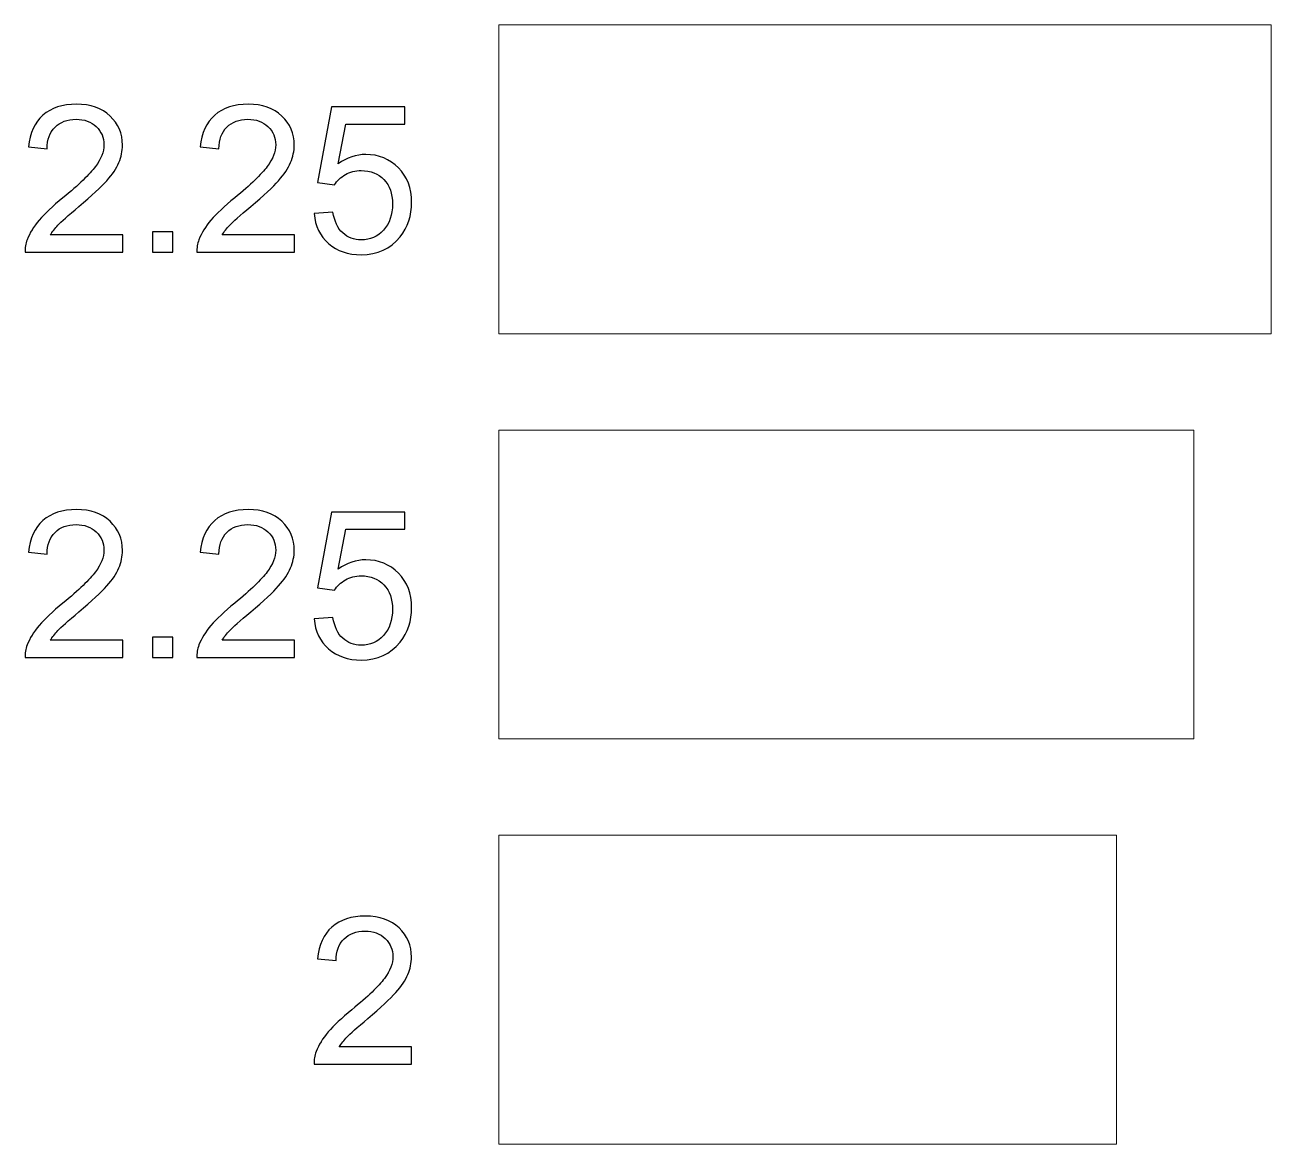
# Model space of a CAD drawing. Header units: millimetres. Extents: x -742 to 1487, y -1115 to 638.
# Drawn here: x -31.5 to 45.3, y -543.5 to -474.4 of the extents above; entities that cross this region are included whole.
import ezdxf

# ---------------------------------------------------------------- set-up
doc = ezdxf.new("R2010")
doc.units = ezdxf.units.MM
doc.layers.add('Layer 1', color=7, linetype='CONTINUOUS')

msp = doc.modelspace()

# ---------------------------------------------------------------- linework, layer by layer
at = {"layer": 'Layer 1', "color": 250, "lineweight": 9}
for points, knots in [([(-2.325, -474.445), (-2.325, -474.445), (-2.325, -493.495), (-2.325, -493.495), (-2.325, -493.495), (-2.325, -493.495), (45.3, -493.495), (45.3, -493.495), (45.3, -493.495), (45.3, -493.495), (45.3, -474.445), (45.3, -474.445), (45.3, -474.445), (45.3, -474.445), (-2.325, -474.445), (-2.325, -474.445)], [0, 0, 0, 0, 0.2, 0.2, 0.2, 0.2, 0.4, 0.4, 0.4, 0.4, 0.6, 0.6, 0.6, 0.6, 1, 1, 1, 1]), ([(-25.516, -487.402), (-25.516, -487.402), (-25.516, -488.469), (-25.516, -488.469), (-25.516, -488.469), (-25.516, -488.469), (-31.536, -488.469), (-31.536, -488.469), (-31.536, -488.469), (-31.544, -488.2), (-31.5, -487.942), (-31.404, -487.692), (-31.404, -487.692), (-31.25, -487.284), (-31.002, -486.88), (-30.661, -486.484), (-30.661, -486.484), (-30.321, -486.088), (-29.834, -485.631), (-29.201, -485.112), (-29.201, -485.112), (-28.217, -484.301), (-27.548, -483.66), (-27.198, -483.186), (-27.198, -483.186), (-26.847, -482.712), (-26.671, -482.263), (-26.671, -481.84), (-26.671, -481.84), (-26.671, -481.397), (-26.83, -481.025), (-27.148, -480.72), (-27.148, -480.72), (-27.465, -480.417), (-27.88, -480.265), (-28.39, -480.265), (-28.39, -480.265), (-28.93, -480.265), (-29.362, -480.426), (-29.686, -480.748), (-29.686, -480.748), (-30.009, -481.067), (-30.172, -481.512), (-30.177, -482.081), (-30.177, -482.081), (-30.177, -482.081), (-31.32, -481.967), (-31.32, -481.967), (-31.32, -481.967), (-31.241, -481.112), (-30.945, -480.46), (-30.433, -480.011), (-30.433, -480.011), (-29.918, -479.562), (-29.23, -479.338), (-28.365, -479.338), (-28.365, -479.338), (-27.493, -479.338), (-26.801, -479.579), (-26.293, -480.064), (-26.293, -480.064), (-25.782, -480.549), (-25.528, -481.15), (-25.528, -481.865), (-25.528, -481.865), (-25.528, -482.229), (-25.603, -482.587), (-25.753, -482.938), (-25.753, -482.938), (-25.901, -483.292), (-26.149, -483.662), (-26.494, -484.052), (-26.494, -484.052), (-26.841, -484.439), (-27.414, -484.975), (-28.214, -485.652), (-28.214, -485.652), (-28.885, -486.215), (-29.317, -486.596), (-29.508, -486.797), (-29.508, -486.797), (-29.698, -486.998), (-29.855, -487.199), (-29.98, -487.402), (-29.98, -487.402), (-29.98, -487.402), (-25.516, -487.402), (-25.516, -487.402)], [0, 0, 0, 0, 0.043478, 0.043478, 0.043478, 0.043478, 0.086957, 0.086957, 0.086957, 0.086957, 0.130435, 0.130435, 0.130435, 0.130435, 0.173913, 0.173913, 0.173913, 0.173913, 0.217391, 0.217391, 0.217391, 0.217391, 0.26087, 0.26087, 0.26087, 0.26087, 0.304348, 0.304348, 0.304348, 0.304348, 0.347826, 0.347826, 0.347826, 0.347826, 0.391304, 0.391304, 0.391304, 0.391304, 0.434783, 0.434783, 0.434783, 0.434783, 0.478261, 0.478261, 0.478261, 0.478261, 0.521739, 0.521739, 0.521739, 0.521739, 0.565217, 0.565217, 0.565217, 0.565217, 0.608696, 0.608696, 0.608696, 0.608696, 0.652174, 0.652174, 0.652174, 0.652174, 0.695652, 0.695652, 0.695652, 0.695652, 0.73913, 0.73913, 0.73913, 0.73913, 0.782609, 0.782609, 0.782609, 0.782609, 0.826087, 0.826087, 0.826087, 0.826087, 0.869565, 0.869565, 0.869565, 0.869565, 0.913043, 0.913043, 0.913043, 0.913043, 1, 1, 1, 1]), ([(-14.924, -487.402), (-14.924, -487.402), (-14.924, -488.469), (-14.924, -488.469), (-14.924, -488.469), (-14.924, -488.469), (-20.944, -488.469), (-20.944, -488.469), (-20.944, -488.469), (-20.952, -488.2), (-20.908, -487.942), (-20.813, -487.692), (-20.813, -487.692), (-20.658, -487.284), (-20.41, -486.88), (-20.07, -486.484), (-20.07, -486.484), (-19.729, -486.088), (-19.242, -485.631), (-18.609, -485.112), (-18.609, -485.112), (-17.625, -484.301), (-16.956, -483.66), (-16.607, -483.186), (-16.607, -483.186), (-16.255, -482.712), (-16.08, -482.263), (-16.08, -481.84), (-16.08, -481.84), (-16.08, -481.397), (-16.238, -481.025), (-16.556, -480.72), (-16.556, -480.72), (-16.873, -480.417), (-17.288, -480.265), (-17.798, -480.265), (-17.798, -480.265), (-18.338, -480.265), (-18.77, -480.426), (-19.094, -480.748), (-19.094, -480.748), (-19.418, -481.067), (-19.581, -481.512), (-19.585, -482.081), (-19.585, -482.081), (-19.585, -482.081), (-20.728, -481.967), (-20.728, -481.967), (-20.728, -481.967), (-20.65, -481.112), (-20.353, -480.46), (-19.841, -480.011), (-19.841, -480.011), (-19.327, -479.562), (-18.639, -479.338), (-17.773, -479.338), (-17.773, -479.338), (-16.901, -479.338), (-16.209, -479.579), (-15.701, -480.064), (-15.701, -480.064), (-15.191, -480.549), (-14.937, -481.15), (-14.937, -481.865), (-14.937, -481.865), (-14.937, -482.229), (-15.011, -482.587), (-15.161, -482.938), (-15.161, -482.938), (-15.309, -483.292), (-15.557, -483.662), (-15.902, -484.052), (-15.902, -484.052), (-16.249, -484.439), (-16.823, -484.975), (-17.623, -485.652), (-17.623, -485.652), (-18.294, -486.215), (-18.725, -486.596), (-18.916, -486.797), (-18.916, -486.797), (-19.106, -486.998), (-19.263, -487.199), (-19.388, -487.402), (-19.388, -487.402), (-19.388, -487.402), (-14.924, -487.402), (-14.924, -487.402)], [0, 0, 0, 0, 0.043478, 0.043478, 0.043478, 0.043478, 0.086957, 0.086957, 0.086957, 0.086957, 0.130435, 0.130435, 0.130435, 0.130435, 0.173913, 0.173913, 0.173913, 0.173913, 0.217391, 0.217391, 0.217391, 0.217391, 0.26087, 0.26087, 0.26087, 0.26087, 0.304348, 0.304348, 0.304348, 0.304348, 0.347826, 0.347826, 0.347826, 0.347826, 0.391304, 0.391304, 0.391304, 0.391304, 0.434783, 0.434783, 0.434783, 0.434783, 0.478261, 0.478261, 0.478261, 0.478261, 0.521739, 0.521739, 0.521739, 0.521739, 0.565217, 0.565217, 0.565217, 0.565217, 0.608696, 0.608696, 0.608696, 0.608696, 0.652174, 0.652174, 0.652174, 0.652174, 0.695652, 0.695652, 0.695652, 0.695652, 0.73913, 0.73913, 0.73913, 0.73913, 0.782609, 0.782609, 0.782609, 0.782609, 0.826087, 0.826087, 0.826087, 0.826087, 0.869565, 0.869565, 0.869565, 0.869565, 0.913043, 0.913043, 0.913043, 0.913043, 1, 1, 1, 1]), ([(-13.715, -486.082), (-13.715, -486.082), (-12.547, -485.993), (-12.547, -485.993), (-12.547, -485.993), (-12.46, -486.562), (-12.259, -486.99), (-11.946, -487.277), (-11.946, -487.277), (-11.633, -487.563), (-11.249, -487.707), (-10.799, -487.707), (-10.799, -487.707), (-10.255, -487.707), (-9.8, -487.504), (-9.429, -487.1), (-9.429, -487.1), (-9.061, -486.693), (-8.877, -486.156), (-8.877, -485.487), (-8.877, -485.487), (-8.877, -484.85), (-9.052, -484.348), (-9.406, -483.98), (-9.406, -483.98), (-9.759, -483.611), (-10.227, -483.427), (-10.809, -483.427), (-10.809, -483.427), (-11.171, -483.427), (-11.495, -483.51), (-11.783, -483.675), (-11.783, -483.675), (-12.069, -483.84), (-12.293, -484.054), (-12.458, -484.316), (-12.458, -484.316), (-12.458, -484.316), (-13.512, -484.164), (-13.512, -484.164), (-13.512, -484.164), (-13.512, -484.164), (-12.636, -479.49), (-12.636, -479.49), (-12.636, -479.49), (-12.636, -479.49), (-8.127, -479.49), (-8.127, -479.49), (-8.127, -479.49), (-8.127, -479.49), (-8.127, -480.557), (-8.127, -480.557), (-8.127, -480.557), (-8.127, -480.557), (-11.745, -480.557), (-11.745, -480.557), (-11.745, -480.557), (-11.745, -480.557), (-12.229, -483.01), (-12.229, -483.01), (-12.229, -483.01), (-11.685, -482.627), (-11.114, -482.437), (-10.517, -482.437), (-10.517, -482.437), (-9.725, -482.437), (-9.057, -482.712), (-8.513, -483.262), (-8.513, -483.262), (-7.969, -483.812), (-7.696, -484.519), (-7.696, -485.383), (-7.696, -485.383), (-7.696, -486.206), (-7.935, -486.918), (-8.413, -487.517), (-8.413, -487.517), (-8.995, -488.253), (-9.791, -488.622), (-10.799, -488.622), (-10.799, -488.622), (-11.624, -488.622), (-12.297, -488.389), (-12.82, -487.925), (-12.82, -487.925), (-13.343, -487.462), (-13.641, -486.848), (-13.715, -486.082)], [0, 0, 0, 0, 0.043478, 0.043478, 0.043478, 0.043478, 0.086957, 0.086957, 0.086957, 0.086957, 0.130435, 0.130435, 0.130435, 0.130435, 0.173913, 0.173913, 0.173913, 0.173913, 0.217391, 0.217391, 0.217391, 0.217391, 0.26087, 0.26087, 0.26087, 0.26087, 0.304348, 0.304348, 0.304348, 0.304348, 0.347826, 0.347826, 0.347826, 0.347826, 0.391304, 0.391304, 0.391304, 0.391304, 0.434783, 0.434783, 0.434783, 0.434783, 0.478261, 0.478261, 0.478261, 0.478261, 0.521739, 0.521739, 0.521739, 0.521739, 0.565217, 0.565217, 0.565217, 0.565217, 0.608696, 0.608696, 0.608696, 0.608696, 0.652174, 0.652174, 0.652174, 0.652174, 0.695652, 0.695652, 0.695652, 0.695652, 0.73913, 0.73913, 0.73913, 0.73913, 0.782609, 0.782609, 0.782609, 0.782609, 0.826087, 0.826087, 0.826087, 0.826087, 0.869565, 0.869565, 0.869565, 0.869565, 0.913043, 0.913043, 0.913043, 0.913043, 1, 1, 1, 1]), ([(-23.685, -488.469), (-23.685, -488.469), (-23.685, -487.199), (-23.685, -487.199), (-23.685, -487.199), (-23.685, -487.199), (-22.415, -487.199), (-22.415, -487.199), (-22.415, -487.199), (-22.415, -487.199), (-22.415, -488.469), (-22.415, -488.469), (-22.415, -488.469), (-22.415, -488.469), (-23.685, -488.469), (-23.685, -488.469)], [0, 0, 0, 0, 0.2, 0.2, 0.2, 0.2, 0.4, 0.4, 0.4, 0.4, 0.6, 0.6, 0.6, 0.6, 1, 1, 1, 1]), ([(-2.325, -518.485), (-2.325, -518.485), (-2.325, -499.435), (-2.325, -499.435), (-2.325, -499.435), (-2.325, -499.435), (40.538, -499.435), (40.538, -499.435), (40.538, -499.435), (40.538, -499.435), (40.538, -518.485), (40.538, -518.485), (40.538, -518.485), (40.538, -518.485), (-2.325, -518.485), (-2.325, -518.485)], [0, 0, 0, 0, 0.2, 0.2, 0.2, 0.2, 0.4, 0.4, 0.4, 0.4, 0.6, 0.6, 0.6, 0.6, 1, 1, 1, 1]), ([(-25.516, -512.402), (-25.516, -512.402), (-25.516, -513.469), (-25.516, -513.469), (-25.516, -513.469), (-25.516, -513.469), (-31.536, -513.469), (-31.536, -513.469), (-31.536, -513.469), (-31.544, -513.2), (-31.5, -512.942), (-31.404, -512.692), (-31.404, -512.692), (-31.25, -512.284), (-31.002, -511.88), (-30.661, -511.484), (-30.661, -511.484), (-30.321, -511.088), (-29.834, -510.631), (-29.201, -510.112), (-29.201, -510.112), (-28.217, -509.301), (-27.548, -508.66), (-27.198, -508.186), (-27.198, -508.186), (-26.847, -507.712), (-26.671, -507.263), (-26.671, -506.84), (-26.671, -506.84), (-26.671, -506.397), (-26.83, -506.025), (-27.148, -505.72), (-27.148, -505.72), (-27.465, -505.417), (-27.88, -505.265), (-28.39, -505.265), (-28.39, -505.265), (-28.93, -505.265), (-29.362, -505.426), (-29.686, -505.748), (-29.686, -505.748), (-30.009, -506.067), (-30.172, -506.512), (-30.177, -507.081), (-30.177, -507.081), (-30.177, -507.081), (-31.32, -506.967), (-31.32, -506.967), (-31.32, -506.967), (-31.241, -506.112), (-30.945, -505.46), (-30.433, -505.011), (-30.433, -505.011), (-29.918, -504.562), (-29.23, -504.338), (-28.365, -504.338), (-28.365, -504.338), (-27.493, -504.338), (-26.801, -504.579), (-26.293, -505.064), (-26.293, -505.064), (-25.782, -505.549), (-25.528, -506.15), (-25.528, -506.865), (-25.528, -506.865), (-25.528, -507.229), (-25.603, -507.587), (-25.753, -507.938), (-25.753, -507.938), (-25.901, -508.292), (-26.149, -508.662), (-26.494, -509.052), (-26.494, -509.052), (-26.841, -509.439), (-27.414, -509.975), (-28.214, -510.652), (-28.214, -510.652), (-28.885, -511.215), (-29.317, -511.596), (-29.508, -511.797), (-29.508, -511.797), (-29.698, -511.998), (-29.855, -512.199), (-29.98, -512.402), (-29.98, -512.402), (-29.98, -512.402), (-25.516, -512.402), (-25.516, -512.402)], [0, 0, 0, 0, 0.043478, 0.043478, 0.043478, 0.043478, 0.086957, 0.086957, 0.086957, 0.086957, 0.130435, 0.130435, 0.130435, 0.130435, 0.173913, 0.173913, 0.173913, 0.173913, 0.217391, 0.217391, 0.217391, 0.217391, 0.26087, 0.26087, 0.26087, 0.26087, 0.304348, 0.304348, 0.304348, 0.304348, 0.347826, 0.347826, 0.347826, 0.347826, 0.391304, 0.391304, 0.391304, 0.391304, 0.434783, 0.434783, 0.434783, 0.434783, 0.478261, 0.478261, 0.478261, 0.478261, 0.521739, 0.521739, 0.521739, 0.521739, 0.565217, 0.565217, 0.565217, 0.565217, 0.608696, 0.608696, 0.608696, 0.608696, 0.652174, 0.652174, 0.652174, 0.652174, 0.695652, 0.695652, 0.695652, 0.695652, 0.73913, 0.73913, 0.73913, 0.73913, 0.782609, 0.782609, 0.782609, 0.782609, 0.826087, 0.826087, 0.826087, 0.826087, 0.869565, 0.869565, 0.869565, 0.869565, 0.913043, 0.913043, 0.913043, 0.913043, 1, 1, 1, 1]), ([(-14.924, -512.402), (-14.924, -512.402), (-14.924, -513.469), (-14.924, -513.469), (-14.924, -513.469), (-14.924, -513.469), (-20.944, -513.469), (-20.944, -513.469), (-20.944, -513.469), (-20.952, -513.2), (-20.908, -512.942), (-20.813, -512.692), (-20.813, -512.692), (-20.658, -512.284), (-20.41, -511.88), (-20.07, -511.484), (-20.07, -511.484), (-19.729, -511.088), (-19.242, -510.631), (-18.609, -510.112), (-18.609, -510.112), (-17.625, -509.301), (-16.956, -508.66), (-16.607, -508.186), (-16.607, -508.186), (-16.255, -507.712), (-16.08, -507.263), (-16.08, -506.84), (-16.08, -506.84), (-16.08, -506.397), (-16.238, -506.025), (-16.556, -505.72), (-16.556, -505.72), (-16.873, -505.417), (-17.288, -505.265), (-17.798, -505.265), (-17.798, -505.265), (-18.338, -505.265), (-18.77, -505.426), (-19.094, -505.748), (-19.094, -505.748), (-19.418, -506.067), (-19.581, -506.512), (-19.585, -507.081), (-19.585, -507.081), (-19.585, -507.081), (-20.728, -506.967), (-20.728, -506.967), (-20.728, -506.967), (-20.65, -506.112), (-20.353, -505.46), (-19.841, -505.011), (-19.841, -505.011), (-19.327, -504.562), (-18.639, -504.338), (-17.773, -504.338), (-17.773, -504.338), (-16.901, -504.338), (-16.209, -504.579), (-15.701, -505.064), (-15.701, -505.064), (-15.191, -505.549), (-14.937, -506.15), (-14.937, -506.865), (-14.937, -506.865), (-14.937, -507.229), (-15.011, -507.587), (-15.161, -507.938), (-15.161, -507.938), (-15.309, -508.292), (-15.557, -508.662), (-15.902, -509.052), (-15.902, -509.052), (-16.249, -509.439), (-16.823, -509.975), (-17.623, -510.652), (-17.623, -510.652), (-18.294, -511.215), (-18.725, -511.596), (-18.916, -511.797), (-18.916, -511.797), (-19.106, -511.998), (-19.263, -512.199), (-19.388, -512.402), (-19.388, -512.402), (-19.388, -512.402), (-14.924, -512.402), (-14.924, -512.402)], [0, 0, 0, 0, 0.043478, 0.043478, 0.043478, 0.043478, 0.086957, 0.086957, 0.086957, 0.086957, 0.130435, 0.130435, 0.130435, 0.130435, 0.173913, 0.173913, 0.173913, 0.173913, 0.217391, 0.217391, 0.217391, 0.217391, 0.26087, 0.26087, 0.26087, 0.26087, 0.304348, 0.304348, 0.304348, 0.304348, 0.347826, 0.347826, 0.347826, 0.347826, 0.391304, 0.391304, 0.391304, 0.391304, 0.434783, 0.434783, 0.434783, 0.434783, 0.478261, 0.478261, 0.478261, 0.478261, 0.521739, 0.521739, 0.521739, 0.521739, 0.565217, 0.565217, 0.565217, 0.565217, 0.608696, 0.608696, 0.608696, 0.608696, 0.652174, 0.652174, 0.652174, 0.652174, 0.695652, 0.695652, 0.695652, 0.695652, 0.73913, 0.73913, 0.73913, 0.73913, 0.782609, 0.782609, 0.782609, 0.782609, 0.826087, 0.826087, 0.826087, 0.826087, 0.869565, 0.869565, 0.869565, 0.869565, 0.913043, 0.913043, 0.913043, 0.913043, 1, 1, 1, 1]), ([(-13.715, -511.082), (-13.715, -511.082), (-12.547, -510.993), (-12.547, -510.993), (-12.547, -510.993), (-12.46, -511.562), (-12.259, -511.99), (-11.946, -512.277), (-11.946, -512.277), (-11.633, -512.563), (-11.249, -512.707), (-10.799, -512.707), (-10.799, -512.707), (-10.255, -512.707), (-9.8, -512.504), (-9.429, -512.1), (-9.429, -512.1), (-9.061, -511.693), (-8.877, -511.156), (-8.877, -510.487), (-8.877, -510.487), (-8.877, -509.85), (-9.052, -509.348), (-9.406, -508.98), (-9.406, -508.98), (-9.759, -508.611), (-10.227, -508.427), (-10.809, -508.427), (-10.809, -508.427), (-11.171, -508.427), (-11.495, -508.51), (-11.783, -508.675), (-11.783, -508.675), (-12.069, -508.84), (-12.293, -509.054), (-12.458, -509.316), (-12.458, -509.316), (-12.458, -509.316), (-13.512, -509.164), (-13.512, -509.164), (-13.512, -509.164), (-13.512, -509.164), (-12.636, -504.49), (-12.636, -504.49), (-12.636, -504.49), (-12.636, -504.49), (-8.127, -504.49), (-8.127, -504.49), (-8.127, -504.49), (-8.127, -504.49), (-8.127, -505.557), (-8.127, -505.557), (-8.127, -505.557), (-8.127, -505.557), (-11.745, -505.557), (-11.745, -505.557), (-11.745, -505.557), (-11.745, -505.557), (-12.229, -508.01), (-12.229, -508.01), (-12.229, -508.01), (-11.685, -507.627), (-11.114, -507.437), (-10.517, -507.437), (-10.517, -507.437), (-9.725, -507.437), (-9.057, -507.712), (-8.513, -508.262), (-8.513, -508.262), (-7.969, -508.812), (-7.696, -509.519), (-7.696, -510.383), (-7.696, -510.383), (-7.696, -511.206), (-7.935, -511.918), (-8.413, -512.517), (-8.413, -512.517), (-8.995, -513.253), (-9.791, -513.622), (-10.799, -513.622), (-10.799, -513.622), (-11.624, -513.622), (-12.297, -513.389), (-12.82, -512.925), (-12.82, -512.925), (-13.343, -512.462), (-13.641, -511.848), (-13.715, -511.082)], [0, 0, 0, 0, 0.043478, 0.043478, 0.043478, 0.043478, 0.086957, 0.086957, 0.086957, 0.086957, 0.130435, 0.130435, 0.130435, 0.130435, 0.173913, 0.173913, 0.173913, 0.173913, 0.217391, 0.217391, 0.217391, 0.217391, 0.26087, 0.26087, 0.26087, 0.26087, 0.304348, 0.304348, 0.304348, 0.304348, 0.347826, 0.347826, 0.347826, 0.347826, 0.391304, 0.391304, 0.391304, 0.391304, 0.434783, 0.434783, 0.434783, 0.434783, 0.478261, 0.478261, 0.478261, 0.478261, 0.521739, 0.521739, 0.521739, 0.521739, 0.565217, 0.565217, 0.565217, 0.565217, 0.608696, 0.608696, 0.608696, 0.608696, 0.652174, 0.652174, 0.652174, 0.652174, 0.695652, 0.695652, 0.695652, 0.695652, 0.73913, 0.73913, 0.73913, 0.73913, 0.782609, 0.782609, 0.782609, 0.782609, 0.826087, 0.826087, 0.826087, 0.826087, 0.869565, 0.869565, 0.869565, 0.869565, 0.913043, 0.913043, 0.913043, 0.913043, 1, 1, 1, 1]), ([(-23.685, -513.469), (-23.685, -513.469), (-23.685, -512.199), (-23.685, -512.199), (-23.685, -512.199), (-23.685, -512.199), (-22.415, -512.199), (-22.415, -512.199), (-22.415, -512.199), (-22.415, -512.199), (-22.415, -513.469), (-22.415, -513.469), (-22.415, -513.469), (-22.415, -513.469), (-23.685, -513.469), (-23.685, -513.469)], [0, 0, 0, 0, 0.2, 0.2, 0.2, 0.2, 0.4, 0.4, 0.4, 0.4, 0.6, 0.6, 0.6, 0.6, 1, 1, 1, 1]), ([(-2.325, -524.426), (-2.325, -524.426), (-2.325, -543.476), (-2.325, -543.476), (-2.325, -543.476), (-2.325, -543.476), (35.775, -543.476), (35.775, -543.476), (35.775, -543.476), (35.775, -543.476), (35.775, -524.426), (35.775, -524.426), (35.775, -524.426), (35.775, -524.426), (-2.325, -524.426), (-2.325, -524.426)], [0, 0, 0, 0, 0.2, 0.2, 0.2, 0.2, 0.4, 0.4, 0.4, 0.4, 0.6, 0.6, 0.6, 0.6, 1, 1, 1, 1]), ([(-7.696, -537.479), (-7.696, -537.479), (-7.696, -538.545), (-7.696, -538.545), (-7.696, -538.545), (-7.696, -538.545), (-13.715, -538.545), (-13.715, -538.545), (-13.715, -538.545), (-13.724, -538.277), (-13.679, -538.018), (-13.584, -537.769), (-13.584, -537.769), (-13.43, -537.36), (-13.182, -536.956), (-12.841, -536.56), (-12.841, -536.56), (-12.5, -536.164), (-12.014, -535.707), (-11.381, -535.188), (-11.381, -535.188), (-10.396, -534.378), (-9.728, -533.736), (-9.378, -533.262), (-9.378, -533.262), (-9.027, -532.788), (-8.851, -532.339), (-8.851, -531.916), (-8.851, -531.916), (-8.851, -531.474), (-9.01, -531.101), (-9.327, -530.796), (-9.327, -530.796), (-9.645, -530.494), (-10.06, -530.341), (-10.57, -530.341), (-10.57, -530.341), (-11.11, -530.341), (-11.542, -530.502), (-11.865, -530.824), (-11.865, -530.824), (-12.189, -531.143), (-12.352, -531.588), (-12.356, -532.157), (-12.356, -532.157), (-12.356, -532.157), (-13.499, -532.043), (-13.499, -532.043), (-13.499, -532.043), (-13.421, -531.188), (-13.125, -530.536), (-12.613, -530.087), (-12.613, -530.087), (-12.098, -529.638), (-11.41, -529.414), (-10.545, -529.414), (-10.545, -529.414), (-9.673, -529.414), (-8.98, -529.655), (-8.472, -530.14), (-8.472, -530.14), (-7.962, -530.625), (-7.708, -531.226), (-7.708, -531.941), (-7.708, -531.941), (-7.708, -532.305), (-7.782, -532.663), (-7.933, -533.014), (-7.933, -533.014), (-8.081, -533.368), (-8.328, -533.738), (-8.673, -534.128), (-8.673, -534.128), (-9.021, -534.515), (-9.594, -535.051), (-10.394, -535.728), (-10.394, -535.728), (-11.065, -536.291), (-11.497, -536.672), (-11.688, -536.873), (-11.688, -536.873), (-11.878, -537.074), (-12.035, -537.275), (-12.16, -537.479), (-12.16, -537.479), (-12.16, -537.479), (-7.696, -537.479), (-7.696, -537.479)], [0, 0, 0, 0, 0.043478, 0.043478, 0.043478, 0.043478, 0.086957, 0.086957, 0.086957, 0.086957, 0.130435, 0.130435, 0.130435, 0.130435, 0.173913, 0.173913, 0.173913, 0.173913, 0.217391, 0.217391, 0.217391, 0.217391, 0.26087, 0.26087, 0.26087, 0.26087, 0.304348, 0.304348, 0.304348, 0.304348, 0.347826, 0.347826, 0.347826, 0.347826, 0.391304, 0.391304, 0.391304, 0.391304, 0.434783, 0.434783, 0.434783, 0.434783, 0.478261, 0.478261, 0.478261, 0.478261, 0.521739, 0.521739, 0.521739, 0.521739, 0.565217, 0.565217, 0.565217, 0.565217, 0.608696, 0.608696, 0.608696, 0.608696, 0.652174, 0.652174, 0.652174, 0.652174, 0.695652, 0.695652, 0.695652, 0.695652, 0.73913, 0.73913, 0.73913, 0.73913, 0.782609, 0.782609, 0.782609, 0.782609, 0.826087, 0.826087, 0.826087, 0.826087, 0.869565, 0.869565, 0.869565, 0.869565, 0.913043, 0.913043, 0.913043, 0.913043, 1, 1, 1, 1])]:
    msp.add_open_spline(points, degree=3, knots=knots, dxfattribs=at)
at = {"layer": 'Layer 1', "color": 250}
for points, knots in [([(-25.516, -487.402), (-25.516, -487.402), (-25.516, -488.469), (-25.516, -488.469), (-25.516, -488.469), (-25.516, -488.469), (-31.536, -488.469), (-31.536, -488.469), (-31.536, -488.469), (-31.544, -488.2), (-31.5, -487.942), (-31.404, -487.692), (-31.404, -487.692), (-31.25, -487.284), (-31.002, -486.88), (-30.661, -486.484), (-30.661, -486.484), (-30.321, -486.088), (-29.834, -485.631), (-29.201, -485.112), (-29.201, -485.112), (-28.217, -484.301), (-27.548, -483.66), (-27.198, -483.186), (-27.198, -483.186), (-26.847, -482.712), (-26.671, -482.263), (-26.671, -481.84), (-26.671, -481.84), (-26.671, -481.397), (-26.83, -481.025), (-27.148, -480.72), (-27.148, -480.72), (-27.465, -480.417), (-27.88, -480.265), (-28.39, -480.265), (-28.39, -480.265), (-28.93, -480.265), (-29.362, -480.426), (-29.686, -480.748), (-29.686, -480.748), (-30.009, -481.067), (-30.172, -481.512), (-30.177, -482.081), (-30.177, -482.081), (-30.177, -482.081), (-31.32, -481.967), (-31.32, -481.967), (-31.32, -481.967), (-31.241, -481.112), (-30.945, -480.46), (-30.433, -480.011), (-30.433, -480.011), (-29.918, -479.562), (-29.23, -479.338), (-28.365, -479.338), (-28.365, -479.338), (-27.493, -479.338), (-26.801, -479.579), (-26.293, -480.064), (-26.293, -480.064), (-25.782, -480.549), (-25.528, -481.15), (-25.528, -481.865), (-25.528, -481.865), (-25.528, -482.229), (-25.603, -482.587), (-25.753, -482.938), (-25.753, -482.938), (-25.901, -483.292), (-26.149, -483.662), (-26.494, -484.052), (-26.494, -484.052), (-26.841, -484.439), (-27.414, -484.975), (-28.214, -485.652), (-28.214, -485.652), (-28.885, -486.215), (-29.317, -486.596), (-29.508, -486.797), (-29.508, -486.797), (-29.698, -486.998), (-29.855, -487.199), (-29.98, -487.402), (-29.98, -487.402), (-29.98, -487.402), (-25.516, -487.402), (-25.516, -487.402)], [0, 0, 0, 0, 0.043478, 0.043478, 0.043478, 0.043478, 0.086957, 0.086957, 0.086957, 0.086957, 0.130435, 0.130435, 0.130435, 0.130435, 0.173913, 0.173913, 0.173913, 0.173913, 0.217391, 0.217391, 0.217391, 0.217391, 0.26087, 0.26087, 0.26087, 0.26087, 0.304348, 0.304348, 0.304348, 0.304348, 0.347826, 0.347826, 0.347826, 0.347826, 0.391304, 0.391304, 0.391304, 0.391304, 0.434783, 0.434783, 0.434783, 0.434783, 0.478261, 0.478261, 0.478261, 0.478261, 0.521739, 0.521739, 0.521739, 0.521739, 0.565217, 0.565217, 0.565217, 0.565217, 0.608696, 0.608696, 0.608696, 0.608696, 0.652174, 0.652174, 0.652174, 0.652174, 0.695652, 0.695652, 0.695652, 0.695652, 0.73913, 0.73913, 0.73913, 0.73913, 0.782609, 0.782609, 0.782609, 0.782609, 0.826087, 0.826087, 0.826087, 0.826087, 0.869565, 0.869565, 0.869565, 0.869565, 0.913043, 0.913043, 0.913043, 0.913043, 1, 1, 1, 1]), ([(-14.924, -487.402), (-14.924, -487.402), (-14.924, -488.469), (-14.924, -488.469), (-14.924, -488.469), (-14.924, -488.469), (-20.944, -488.469), (-20.944, -488.469), (-20.944, -488.469), (-20.952, -488.2), (-20.908, -487.942), (-20.813, -487.692), (-20.813, -487.692), (-20.658, -487.284), (-20.41, -486.88), (-20.07, -486.484), (-20.07, -486.484), (-19.729, -486.088), (-19.242, -485.631), (-18.609, -485.112), (-18.609, -485.112), (-17.625, -484.301), (-16.956, -483.66), (-16.607, -483.186), (-16.607, -483.186), (-16.255, -482.712), (-16.08, -482.263), (-16.08, -481.84), (-16.08, -481.84), (-16.08, -481.397), (-16.238, -481.025), (-16.556, -480.72), (-16.556, -480.72), (-16.873, -480.417), (-17.288, -480.265), (-17.798, -480.265), (-17.798, -480.265), (-18.338, -480.265), (-18.77, -480.426), (-19.094, -480.748), (-19.094, -480.748), (-19.418, -481.067), (-19.581, -481.512), (-19.585, -482.081), (-19.585, -482.081), (-19.585, -482.081), (-20.728, -481.967), (-20.728, -481.967), (-20.728, -481.967), (-20.65, -481.112), (-20.353, -480.46), (-19.841, -480.011), (-19.841, -480.011), (-19.327, -479.562), (-18.639, -479.338), (-17.773, -479.338), (-17.773, -479.338), (-16.901, -479.338), (-16.209, -479.579), (-15.701, -480.064), (-15.701, -480.064), (-15.191, -480.549), (-14.937, -481.15), (-14.937, -481.865), (-14.937, -481.865), (-14.937, -482.229), (-15.011, -482.587), (-15.161, -482.938), (-15.161, -482.938), (-15.309, -483.292), (-15.557, -483.662), (-15.902, -484.052), (-15.902, -484.052), (-16.249, -484.439), (-16.823, -484.975), (-17.623, -485.652), (-17.623, -485.652), (-18.294, -486.215), (-18.725, -486.596), (-18.916, -486.797), (-18.916, -486.797), (-19.106, -486.998), (-19.263, -487.199), (-19.388, -487.402), (-19.388, -487.402), (-19.388, -487.402), (-14.924, -487.402), (-14.924, -487.402)], [0, 0, 0, 0, 0.043478, 0.043478, 0.043478, 0.043478, 0.086957, 0.086957, 0.086957, 0.086957, 0.130435, 0.130435, 0.130435, 0.130435, 0.173913, 0.173913, 0.173913, 0.173913, 0.217391, 0.217391, 0.217391, 0.217391, 0.26087, 0.26087, 0.26087, 0.26087, 0.304348, 0.304348, 0.304348, 0.304348, 0.347826, 0.347826, 0.347826, 0.347826, 0.391304, 0.391304, 0.391304, 0.391304, 0.434783, 0.434783, 0.434783, 0.434783, 0.478261, 0.478261, 0.478261, 0.478261, 0.521739, 0.521739, 0.521739, 0.521739, 0.565217, 0.565217, 0.565217, 0.565217, 0.608696, 0.608696, 0.608696, 0.608696, 0.652174, 0.652174, 0.652174, 0.652174, 0.695652, 0.695652, 0.695652, 0.695652, 0.73913, 0.73913, 0.73913, 0.73913, 0.782609, 0.782609, 0.782609, 0.782609, 0.826087, 0.826087, 0.826087, 0.826087, 0.869565, 0.869565, 0.869565, 0.869565, 0.913043, 0.913043, 0.913043, 0.913043, 1, 1, 1, 1]), ([(-13.715, -486.082), (-13.715, -486.082), (-12.547, -485.993), (-12.547, -485.993), (-12.547, -485.993), (-12.46, -486.562), (-12.259, -486.99), (-11.946, -487.277), (-11.946, -487.277), (-11.633, -487.563), (-11.249, -487.707), (-10.799, -487.707), (-10.799, -487.707), (-10.255, -487.707), (-9.8, -487.504), (-9.429, -487.1), (-9.429, -487.1), (-9.061, -486.693), (-8.877, -486.156), (-8.877, -485.487), (-8.877, -485.487), (-8.877, -484.85), (-9.052, -484.348), (-9.406, -483.98), (-9.406, -483.98), (-9.759, -483.611), (-10.227, -483.427), (-10.809, -483.427), (-10.809, -483.427), (-11.171, -483.427), (-11.495, -483.51), (-11.783, -483.675), (-11.783, -483.675), (-12.069, -483.84), (-12.293, -484.054), (-12.458, -484.316), (-12.458, -484.316), (-12.458, -484.316), (-13.512, -484.164), (-13.512, -484.164), (-13.512, -484.164), (-13.512, -484.164), (-12.636, -479.49), (-12.636, -479.49), (-12.636, -479.49), (-12.636, -479.49), (-8.127, -479.49), (-8.127, -479.49), (-8.127, -479.49), (-8.127, -479.49), (-8.127, -480.557), (-8.127, -480.557), (-8.127, -480.557), (-8.127, -480.557), (-11.745, -480.557), (-11.745, -480.557), (-11.745, -480.557), (-11.745, -480.557), (-12.229, -483.01), (-12.229, -483.01), (-12.229, -483.01), (-11.685, -482.627), (-11.114, -482.437), (-10.517, -482.437), (-10.517, -482.437), (-9.725, -482.437), (-9.057, -482.712), (-8.513, -483.262), (-8.513, -483.262), (-7.969, -483.812), (-7.696, -484.519), (-7.696, -485.383), (-7.696, -485.383), (-7.696, -486.206), (-7.935, -486.918), (-8.413, -487.517), (-8.413, -487.517), (-8.995, -488.253), (-9.791, -488.622), (-10.799, -488.622), (-10.799, -488.622), (-11.624, -488.622), (-12.297, -488.389), (-12.82, -487.925), (-12.82, -487.925), (-13.343, -487.462), (-13.641, -486.848), (-13.715, -486.082)], [0, 0, 0, 0, 0.043478, 0.043478, 0.043478, 0.043478, 0.086957, 0.086957, 0.086957, 0.086957, 0.130435, 0.130435, 0.130435, 0.130435, 0.173913, 0.173913, 0.173913, 0.173913, 0.217391, 0.217391, 0.217391, 0.217391, 0.26087, 0.26087, 0.26087, 0.26087, 0.304348, 0.304348, 0.304348, 0.304348, 0.347826, 0.347826, 0.347826, 0.347826, 0.391304, 0.391304, 0.391304, 0.391304, 0.434783, 0.434783, 0.434783, 0.434783, 0.478261, 0.478261, 0.478261, 0.478261, 0.521739, 0.521739, 0.521739, 0.521739, 0.565217, 0.565217, 0.565217, 0.565217, 0.608696, 0.608696, 0.608696, 0.608696, 0.652174, 0.652174, 0.652174, 0.652174, 0.695652, 0.695652, 0.695652, 0.695652, 0.73913, 0.73913, 0.73913, 0.73913, 0.782609, 0.782609, 0.782609, 0.782609, 0.826087, 0.826087, 0.826087, 0.826087, 0.869565, 0.869565, 0.869565, 0.869565, 0.913043, 0.913043, 0.913043, 0.913043, 1, 1, 1, 1]), ([(-23.685, -488.469), (-23.685, -488.469), (-23.685, -487.199), (-23.685, -487.199), (-23.685, -487.199), (-23.685, -487.199), (-22.415, -487.199), (-22.415, -487.199), (-22.415, -487.199), (-22.415, -487.199), (-22.415, -488.469), (-22.415, -488.469), (-22.415, -488.469), (-22.415, -488.469), (-23.685, -488.469), (-23.685, -488.469)], [0, 0, 0, 0, 0.2, 0.2, 0.2, 0.2, 0.4, 0.4, 0.4, 0.4, 0.6, 0.6, 0.6, 0.6, 1, 1, 1, 1]), ([(-25.516, -512.402), (-25.516, -512.402), (-25.516, -513.469), (-25.516, -513.469), (-25.516, -513.469), (-25.516, -513.469), (-31.536, -513.469), (-31.536, -513.469), (-31.536, -513.469), (-31.544, -513.2), (-31.5, -512.942), (-31.404, -512.692), (-31.404, -512.692), (-31.25, -512.284), (-31.002, -511.88), (-30.661, -511.484), (-30.661, -511.484), (-30.321, -511.088), (-29.834, -510.631), (-29.201, -510.112), (-29.201, -510.112), (-28.217, -509.301), (-27.548, -508.66), (-27.198, -508.186), (-27.198, -508.186), (-26.847, -507.712), (-26.671, -507.263), (-26.671, -506.84), (-26.671, -506.84), (-26.671, -506.397), (-26.83, -506.025), (-27.148, -505.72), (-27.148, -505.72), (-27.465, -505.417), (-27.88, -505.265), (-28.39, -505.265), (-28.39, -505.265), (-28.93, -505.265), (-29.362, -505.426), (-29.686, -505.748), (-29.686, -505.748), (-30.009, -506.067), (-30.172, -506.512), (-30.177, -507.081), (-30.177, -507.081), (-30.177, -507.081), (-31.32, -506.967), (-31.32, -506.967), (-31.32, -506.967), (-31.241, -506.112), (-30.945, -505.46), (-30.433, -505.011), (-30.433, -505.011), (-29.918, -504.562), (-29.23, -504.338), (-28.365, -504.338), (-28.365, -504.338), (-27.493, -504.338), (-26.801, -504.579), (-26.293, -505.064), (-26.293, -505.064), (-25.782, -505.549), (-25.528, -506.15), (-25.528, -506.865), (-25.528, -506.865), (-25.528, -507.229), (-25.603, -507.587), (-25.753, -507.938), (-25.753, -507.938), (-25.901, -508.292), (-26.149, -508.662), (-26.494, -509.052), (-26.494, -509.052), (-26.841, -509.439), (-27.414, -509.975), (-28.214, -510.652), (-28.214, -510.652), (-28.885, -511.215), (-29.317, -511.596), (-29.508, -511.797), (-29.508, -511.797), (-29.698, -511.998), (-29.855, -512.199), (-29.98, -512.402), (-29.98, -512.402), (-29.98, -512.402), (-25.516, -512.402), (-25.516, -512.402)], [0, 0, 0, 0, 0.043478, 0.043478, 0.043478, 0.043478, 0.086957, 0.086957, 0.086957, 0.086957, 0.130435, 0.130435, 0.130435, 0.130435, 0.173913, 0.173913, 0.173913, 0.173913, 0.217391, 0.217391, 0.217391, 0.217391, 0.26087, 0.26087, 0.26087, 0.26087, 0.304348, 0.304348, 0.304348, 0.304348, 0.347826, 0.347826, 0.347826, 0.347826, 0.391304, 0.391304, 0.391304, 0.391304, 0.434783, 0.434783, 0.434783, 0.434783, 0.478261, 0.478261, 0.478261, 0.478261, 0.521739, 0.521739, 0.521739, 0.521739, 0.565217, 0.565217, 0.565217, 0.565217, 0.608696, 0.608696, 0.608696, 0.608696, 0.652174, 0.652174, 0.652174, 0.652174, 0.695652, 0.695652, 0.695652, 0.695652, 0.73913, 0.73913, 0.73913, 0.73913, 0.782609, 0.782609, 0.782609, 0.782609, 0.826087, 0.826087, 0.826087, 0.826087, 0.869565, 0.869565, 0.869565, 0.869565, 0.913043, 0.913043, 0.913043, 0.913043, 1, 1, 1, 1]), ([(-14.924, -512.402), (-14.924, -512.402), (-14.924, -513.469), (-14.924, -513.469), (-14.924, -513.469), (-14.924, -513.469), (-20.944, -513.469), (-20.944, -513.469), (-20.944, -513.469), (-20.952, -513.2), (-20.908, -512.942), (-20.813, -512.692), (-20.813, -512.692), (-20.658, -512.284), (-20.41, -511.88), (-20.07, -511.484), (-20.07, -511.484), (-19.729, -511.088), (-19.242, -510.631), (-18.609, -510.112), (-18.609, -510.112), (-17.625, -509.301), (-16.956, -508.66), (-16.607, -508.186), (-16.607, -508.186), (-16.255, -507.712), (-16.08, -507.263), (-16.08, -506.84), (-16.08, -506.84), (-16.08, -506.397), (-16.238, -506.025), (-16.556, -505.72), (-16.556, -505.72), (-16.873, -505.417), (-17.288, -505.265), (-17.798, -505.265), (-17.798, -505.265), (-18.338, -505.265), (-18.77, -505.426), (-19.094, -505.748), (-19.094, -505.748), (-19.418, -506.067), (-19.581, -506.512), (-19.585, -507.081), (-19.585, -507.081), (-19.585, -507.081), (-20.728, -506.967), (-20.728, -506.967), (-20.728, -506.967), (-20.65, -506.112), (-20.353, -505.46), (-19.841, -505.011), (-19.841, -505.011), (-19.327, -504.562), (-18.639, -504.338), (-17.773, -504.338), (-17.773, -504.338), (-16.901, -504.338), (-16.209, -504.579), (-15.701, -505.064), (-15.701, -505.064), (-15.191, -505.549), (-14.937, -506.15), (-14.937, -506.865), (-14.937, -506.865), (-14.937, -507.229), (-15.011, -507.587), (-15.161, -507.938), (-15.161, -507.938), (-15.309, -508.292), (-15.557, -508.662), (-15.902, -509.052), (-15.902, -509.052), (-16.249, -509.439), (-16.823, -509.975), (-17.623, -510.652), (-17.623, -510.652), (-18.294, -511.215), (-18.725, -511.596), (-18.916, -511.797), (-18.916, -511.797), (-19.106, -511.998), (-19.263, -512.199), (-19.388, -512.402), (-19.388, -512.402), (-19.388, -512.402), (-14.924, -512.402), (-14.924, -512.402)], [0, 0, 0, 0, 0.043478, 0.043478, 0.043478, 0.043478, 0.086957, 0.086957, 0.086957, 0.086957, 0.130435, 0.130435, 0.130435, 0.130435, 0.173913, 0.173913, 0.173913, 0.173913, 0.217391, 0.217391, 0.217391, 0.217391, 0.26087, 0.26087, 0.26087, 0.26087, 0.304348, 0.304348, 0.304348, 0.304348, 0.347826, 0.347826, 0.347826, 0.347826, 0.391304, 0.391304, 0.391304, 0.391304, 0.434783, 0.434783, 0.434783, 0.434783, 0.478261, 0.478261, 0.478261, 0.478261, 0.521739, 0.521739, 0.521739, 0.521739, 0.565217, 0.565217, 0.565217, 0.565217, 0.608696, 0.608696, 0.608696, 0.608696, 0.652174, 0.652174, 0.652174, 0.652174, 0.695652, 0.695652, 0.695652, 0.695652, 0.73913, 0.73913, 0.73913, 0.73913, 0.782609, 0.782609, 0.782609, 0.782609, 0.826087, 0.826087, 0.826087, 0.826087, 0.869565, 0.869565, 0.869565, 0.869565, 0.913043, 0.913043, 0.913043, 0.913043, 1, 1, 1, 1]), ([(-13.715, -511.082), (-13.715, -511.082), (-12.547, -510.993), (-12.547, -510.993), (-12.547, -510.993), (-12.46, -511.562), (-12.259, -511.99), (-11.946, -512.277), (-11.946, -512.277), (-11.633, -512.563), (-11.249, -512.707), (-10.799, -512.707), (-10.799, -512.707), (-10.255, -512.707), (-9.8, -512.504), (-9.429, -512.1), (-9.429, -512.1), (-9.061, -511.693), (-8.877, -511.156), (-8.877, -510.487), (-8.877, -510.487), (-8.877, -509.85), (-9.052, -509.348), (-9.406, -508.98), (-9.406, -508.98), (-9.759, -508.611), (-10.227, -508.427), (-10.809, -508.427), (-10.809, -508.427), (-11.171, -508.427), (-11.495, -508.51), (-11.783, -508.675), (-11.783, -508.675), (-12.069, -508.84), (-12.293, -509.054), (-12.458, -509.316), (-12.458, -509.316), (-12.458, -509.316), (-13.512, -509.164), (-13.512, -509.164), (-13.512, -509.164), (-13.512, -509.164), (-12.636, -504.49), (-12.636, -504.49), (-12.636, -504.49), (-12.636, -504.49), (-8.127, -504.49), (-8.127, -504.49), (-8.127, -504.49), (-8.127, -504.49), (-8.127, -505.557), (-8.127, -505.557), (-8.127, -505.557), (-8.127, -505.557), (-11.745, -505.557), (-11.745, -505.557), (-11.745, -505.557), (-11.745, -505.557), (-12.229, -508.01), (-12.229, -508.01), (-12.229, -508.01), (-11.685, -507.627), (-11.114, -507.437), (-10.517, -507.437), (-10.517, -507.437), (-9.725, -507.437), (-9.057, -507.712), (-8.513, -508.262), (-8.513, -508.262), (-7.969, -508.812), (-7.696, -509.519), (-7.696, -510.383), (-7.696, -510.383), (-7.696, -511.206), (-7.935, -511.918), (-8.413, -512.517), (-8.413, -512.517), (-8.995, -513.253), (-9.791, -513.622), (-10.799, -513.622), (-10.799, -513.622), (-11.624, -513.622), (-12.297, -513.389), (-12.82, -512.925), (-12.82, -512.925), (-13.343, -512.462), (-13.641, -511.848), (-13.715, -511.082)], [0, 0, 0, 0, 0.043478, 0.043478, 0.043478, 0.043478, 0.086957, 0.086957, 0.086957, 0.086957, 0.130435, 0.130435, 0.130435, 0.130435, 0.173913, 0.173913, 0.173913, 0.173913, 0.217391, 0.217391, 0.217391, 0.217391, 0.26087, 0.26087, 0.26087, 0.26087, 0.304348, 0.304348, 0.304348, 0.304348, 0.347826, 0.347826, 0.347826, 0.347826, 0.391304, 0.391304, 0.391304, 0.391304, 0.434783, 0.434783, 0.434783, 0.434783, 0.478261, 0.478261, 0.478261, 0.478261, 0.521739, 0.521739, 0.521739, 0.521739, 0.565217, 0.565217, 0.565217, 0.565217, 0.608696, 0.608696, 0.608696, 0.608696, 0.652174, 0.652174, 0.652174, 0.652174, 0.695652, 0.695652, 0.695652, 0.695652, 0.73913, 0.73913, 0.73913, 0.73913, 0.782609, 0.782609, 0.782609, 0.782609, 0.826087, 0.826087, 0.826087, 0.826087, 0.869565, 0.869565, 0.869565, 0.869565, 0.913043, 0.913043, 0.913043, 0.913043, 1, 1, 1, 1]), ([(-23.685, -513.469), (-23.685, -513.469), (-23.685, -512.199), (-23.685, -512.199), (-23.685, -512.199), (-23.685, -512.199), (-22.415, -512.199), (-22.415, -512.199), (-22.415, -512.199), (-22.415, -512.199), (-22.415, -513.469), (-22.415, -513.469), (-22.415, -513.469), (-22.415, -513.469), (-23.685, -513.469), (-23.685, -513.469)], [0, 0, 0, 0, 0.2, 0.2, 0.2, 0.2, 0.4, 0.4, 0.4, 0.4, 0.6, 0.6, 0.6, 0.6, 1, 1, 1, 1]), ([(-7.696, -537.479), (-7.696, -537.479), (-7.696, -538.545), (-7.696, -538.545), (-7.696, -538.545), (-7.696, -538.545), (-13.715, -538.545), (-13.715, -538.545), (-13.715, -538.545), (-13.724, -538.277), (-13.679, -538.018), (-13.584, -537.769), (-13.584, -537.769), (-13.43, -537.36), (-13.182, -536.956), (-12.841, -536.56), (-12.841, -536.56), (-12.5, -536.164), (-12.014, -535.707), (-11.381, -535.188), (-11.381, -535.188), (-10.396, -534.378), (-9.728, -533.736), (-9.378, -533.262), (-9.378, -533.262), (-9.027, -532.788), (-8.851, -532.339), (-8.851, -531.916), (-8.851, -531.916), (-8.851, -531.474), (-9.01, -531.101), (-9.327, -530.796), (-9.327, -530.796), (-9.645, -530.494), (-10.06, -530.341), (-10.57, -530.341), (-10.57, -530.341), (-11.11, -530.341), (-11.542, -530.502), (-11.865, -530.824), (-11.865, -530.824), (-12.189, -531.143), (-12.352, -531.588), (-12.356, -532.157), (-12.356, -532.157), (-12.356, -532.157), (-13.499, -532.043), (-13.499, -532.043), (-13.499, -532.043), (-13.421, -531.188), (-13.125, -530.536), (-12.613, -530.087), (-12.613, -530.087), (-12.098, -529.638), (-11.41, -529.414), (-10.545, -529.414), (-10.545, -529.414), (-9.673, -529.414), (-8.98, -529.655), (-8.472, -530.14), (-8.472, -530.14), (-7.962, -530.625), (-7.708, -531.226), (-7.708, -531.941), (-7.708, -531.941), (-7.708, -532.305), (-7.782, -532.663), (-7.933, -533.014), (-7.933, -533.014), (-8.081, -533.368), (-8.328, -533.738), (-8.673, -534.128), (-8.673, -534.128), (-9.021, -534.515), (-9.594, -535.051), (-10.394, -535.728), (-10.394, -535.728), (-11.065, -536.291), (-11.497, -536.672), (-11.688, -536.873), (-11.688, -536.873), (-11.878, -537.074), (-12.035, -537.275), (-12.16, -537.479), (-12.16, -537.479), (-12.16, -537.479), (-7.696, -537.479), (-7.696, -537.479)], [0, 0, 0, 0, 0.043478, 0.043478, 0.043478, 0.043478, 0.086957, 0.086957, 0.086957, 0.086957, 0.130435, 0.130435, 0.130435, 0.130435, 0.173913, 0.173913, 0.173913, 0.173913, 0.217391, 0.217391, 0.217391, 0.217391, 0.26087, 0.26087, 0.26087, 0.26087, 0.304348, 0.304348, 0.304348, 0.304348, 0.347826, 0.347826, 0.347826, 0.347826, 0.391304, 0.391304, 0.391304, 0.391304, 0.434783, 0.434783, 0.434783, 0.434783, 0.478261, 0.478261, 0.478261, 0.478261, 0.521739, 0.521739, 0.521739, 0.521739, 0.565217, 0.565217, 0.565217, 0.565217, 0.608696, 0.608696, 0.608696, 0.608696, 0.652174, 0.652174, 0.652174, 0.652174, 0.695652, 0.695652, 0.695652, 0.695652, 0.73913, 0.73913, 0.73913, 0.73913, 0.782609, 0.782609, 0.782609, 0.782609, 0.826087, 0.826087, 0.826087, 0.826087, 0.869565, 0.869565, 0.869565, 0.869565, 0.913043, 0.913043, 0.913043, 0.913043, 1, 1, 1, 1])]:
    msp.add_open_spline(points, degree=3, knots=knots, dxfattribs=at)

doc.saveas('drawing.dxf')
